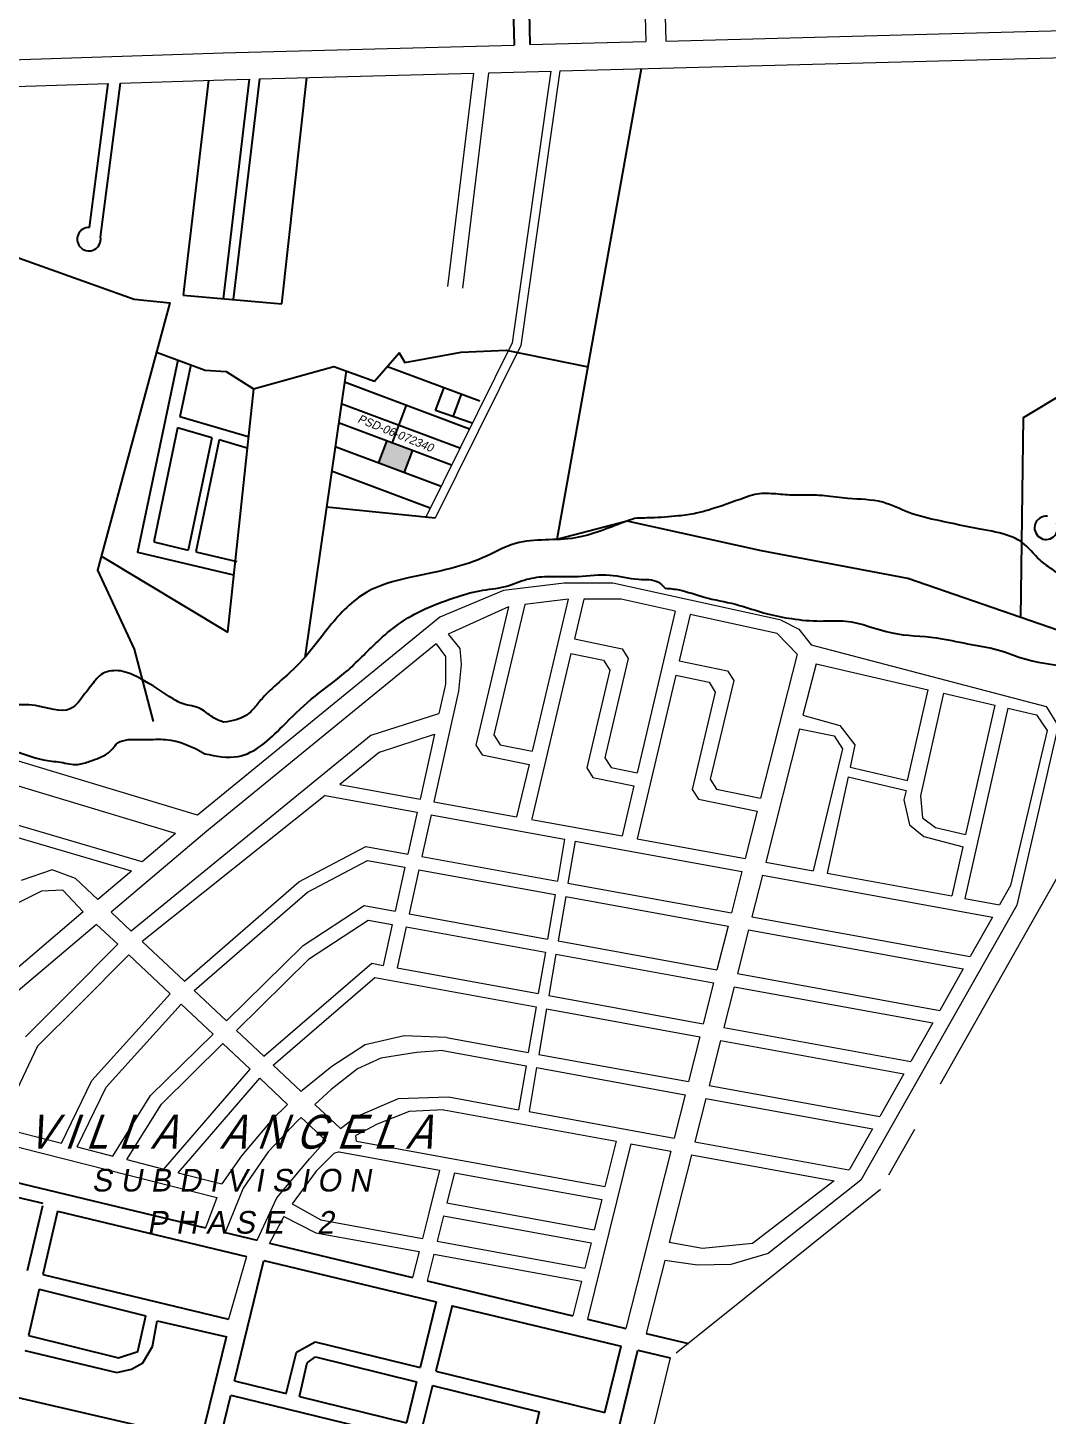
# Model space of a CAD drawing. Header units: inches. Extents: x -1369 to 1198, y -366 to 1398.
# Drawn here: x -476.52 to -452.2, y 976.98 to 1010.08 of the extents above; entities that cross this region are included whole.
import ezdxf
from ezdxf.enums import TextEntityAlignment as Align

# ---------------------------------------------------------------- set-up
doc = ezdxf.new("R2010")
doc.units = ezdxf.units.IN
doc.header["$MEASUREMENT"] = 0
doc.linetypes.add('CENTER', pattern=[2, 1.25, -0.25, 0.25, -0.25])
for name, color, linetype in [('CREEK_RIVER', 7, 'Continuous'), ('Layer1', 7, 'Continuous'), ('PRIVATE', 181, 'Continuous'), ('SUBLOTS', 1, 'Continuous')]:
    doc.layers.add(name, color=color, linetype=linetype)
for name, color, linetype, lineweight in [('ROAD', 8, 'Continuous', 20), ('SUBDIVIDION', 8, 'Continuous', 25), ('VICINITY', 8, 'Continuous', 20)]:
    doc.layers.add(name, color=color, linetype=linetype, lineweight=lineweight)
doc.styles.add('LOT_NO', font='ARIALN.TTF', dxfattribs={"width": 1.5, "height": 1})
doc.styles.add('PX-0', font='leroy')

msp = doc.modelspace()

# ---------------------------------------------------------------- hatches: boundary and pattern name
msp.add_hatch(color=8).paths.add_polyline_path([(-467.3465, 1000.0004), (-467.9598, 1000.2297), (-468.1563, 999.7041), (-467.5431, 999.4748)])

# ---------------------------------------------------------------- linework, layer by layer
at = {"color": 8}
for p, q in [((-468.9315, 1001.8921), (-469.9137, 995.0596)), ((-467.9449, 1001.9996), (-465.7393, 1001.175)), ((-468.9694, 1001.6286), (-465.9866, 1000.5134)), ((-466.798, 1000.946), (-466.5931, 1001.4942)), ((-466.3756, 1000.8005), (-466.1748, 1001.3378)), ((-469.0433, 1001.1142), (-466.2133, 1000.0561)), ((-467.4963, 1001.0779), (-467.8314, 1000.1817)), ((-465.9218, 1000.6441), (-466.798, 1000.946)), ((-469.1087, 1000.6593), (-466.4138, 999.6517)), ((-467.9598, 1000.2297), (-468.1563, 999.7041)), ((-469.1905, 1000.0907), (-466.6643, 999.1462)), ((-467.3465, 1000.0004), (-467.5431, 999.4748)), ((-469.2738, 999.5107), (-466.9199, 998.6306)), ((-466.8012, 998.3838), (-469.3988, 998.6414))]:
    msp.add_line(p, q, dxfattribs=at)
at = {"layer": 'CREEK_RIVER', "color": 8}
for points, knots in [([(-385.053, 1018.1473), (-385.1884, 1018.3338), (-385.4039, 1018.6307), (-385.7978, 1019.0372), (-386.1293, 1019.3473), (-386.3531, 1019.7255), (-386.6831, 1019.9007), (-387.0662, 1020.0285), (-387.4259, 1019.8523), (-387.7966, 1019.6053), (-388.1273, 1019.3544), (-388.4342, 1019.0581), (-388.7323, 1018.9134), (-389.0106, 1018.6429), (-389.2049, 1018.334), (-389.504, 1018.0683), (-389.7906, 1017.708), (-390.2286, 1017.4657), (-390.6018, 1017.0744), (-391.0389, 1017.0771), (-391.3549, 1016.7794), (-391.4393, 1016.3957), (-391.6904, 1016.0605), (-391.7732, 1015.6789), (-391.8448, 1015.3656), (-392.0967, 1015.1369), (-392.4822, 1015.1235), (-392.8482, 1014.9487), (-393.2787, 1014.8823), (-393.7018, 1014.9215), (-394.1543, 1014.9372), (-394.6984, 1014.9171), (-395.2299, 1015.0215), (-395.7996, 1015.1122), (-396.3282, 1015.0845), (-396.7763, 1015.1111), (-397.2447, 1015.0607), (-397.5839, 1014.9048), (-397.9006, 1014.6753), (-398.2026, 1014.6602), (-398.4477, 1014.4583), (-398.6415, 1014.2201), (-398.9102, 1013.9918), (-399.0229, 1013.6317), (-399.3974, 1013.2824), (-399.7503, 1012.9475), (-400.0143, 1012.5836), (-400.2729, 1012.4244), (-400.5718, 1012.3295), (-400.8998, 1012.1765), (-401.2756, 1011.9606), (-401.5149, 1011.6459), (-401.7425, 1011.1605), (-402.2415, 1010.9539), (-402.6005, 1010.5655), (-402.8236, 1010.2961), (-403.0762, 1010.0598), (-403.2331, 1009.7529), (-403.3596, 1009.4326), (-403.5203, 1009.1745), (-403.7141, 1008.988), (-404.1063, 1008.6812), (-404.439, 1008.288), (-404.7645, 1007.8446), (-405.0828, 1007.5521), (-405.3059, 1007.1733), (-405.6241, 1006.8445), (-406.0117, 1006.6291), (-406.4248, 1006.7926), (-406.848, 1006.6727), (-407.2141, 1006.8435), (-407.6133, 1006.8159), (-407.8239, 1007.027), (-408.0504, 1007.0488), (-408.2441, 1007.181), (-408.4519, 1007.0954), (-408.6659, 1007.0532), (-408.8406, 1006.792), (-409.2402, 1006.8853), (-409.5297, 1006.6174), (-409.7785, 1006.3573), (-409.9457, 1005.9965), (-410.2099, 1005.7795), (-410.2739, 1005.4935), (-410.1195, 1005.1859), (-409.9856, 1004.7483), (-409.8653, 1004.2318), (-409.8359, 1003.728), (-410.1206, 1003.4212), (-410.2148, 1003.1074), (-410.6509, 1002.8153), (-410.7191, 1002.2829), (-411.1354, 1001.9965), (-411.3392, 1001.798), (-411.5354, 1001.5625), (-411.6853, 1001.3807), (-411.8248, 1001.2303), (-412.0324, 1001.1117), (-412.2905, 1000.8275), (-412.5847, 1000.5518), (-412.8836, 1000.2802), (-413.0884, 999.9171), (-413.5165, 999.7516), (-413.7847, 999.1402), (-414.4191, 998.9107), (-414.8051, 998.4204), (-415.1301, 998.1246), (-415.4668, 997.9693), (-415.8745, 997.9036), (-416.2076, 997.901), (-416.5375, 997.9584), (-416.7773, 998.0778), (-417.0166, 998.1998), (-417.2167, 998.3707), (-417.3757, 998.551), (-417.5943, 998.6425), (-417.8149, 998.6041), (-418.0236, 998.4534), (-418.2969, 998.3114), (-418.6892, 998.0576), (-419.278, 997.7947), (-419.6403, 997.2295), (-420.1493, 997.1915), (-420.3194, 997.3688), (-420.5213, 997.5175), (-420.6344, 997.7913), (-420.9892, 997.9875), (-421.3543, 997.7202), (-421.8168, 997.7104), (-422.3069, 997.634), (-422.698, 997.4271), (-423.0997, 997.3066), (-423.5008, 997.1496), (-423.9263, 996.9566), (-424.3618, 996.7961), (-424.8077, 996.5513), (-425.4023, 996.527), (-425.9722, 995.9835), (-426.6893, 996.0216), (-427.1411, 995.7468), (-427.4331, 995.6529), (-427.7386, 995.6654), (-428.121, 995.7258), (-428.6205, 995.9541), (-429.278, 995.7204), (-429.7634, 995.3532), (-430.2764, 995.3991), (-430.6409, 995.3714), (-430.9863, 995.6243), (-431.2779, 995.8089), (-431.4997, 996.2328), (-432.0016, 996.2439), (-432.02, 996.7131), (-432.2924, 996.6576), (-432.5033, 996.6708), (-432.7726, 996.6664), (-432.9009, 996.3978), (-433.0052, 996.163), (-433.1386, 995.9243), (-433.363, 995.7674), (-433.4677, 995.454), (-433.8996, 995.4925), (-434.1085, 995.7628), (-434.3513, 995.9667), (-434.4806, 996.1977), (-434.7676, 996.2736), (-434.8922, 996.6109), (-435.219, 996.7096), (-435.3868, 996.9298), (-435.4945, 997.1573), (-435.819, 997.1599), (-436.2044, 997.2025), (-436.6628, 997.2364), (-437.0952, 997.2134), (-437.46, 997.3276), (-437.8143, 997.3175), (-438.2093, 997.321), (-438.5688, 997.3175), (-438.939, 997.3253), (-439.461, 997.2722), (-439.9686, 997.2101), (-440.4473, 997.1739), (-440.7148, 996.9784), (-441.0098, 996.7422), (-441.1982, 996.3811), (-441.4644, 996.1771), (-441.7511, 995.8515), (-442.4243, 995.7922), (-443.0794, 995.987), (-443.7339, 996.087), (-444.1796, 996.3471), (-444.4495, 996.6756), (-444.7821, 996.9933), (-444.857, 997.4265), (-445.1299, 997.7656), (-445.4703, 997.8262), (-445.8234, 997.7539), (-446.1384, 997.7801), (-446.3705, 997.6807), (-446.5817, 997.6545), (-446.8571, 997.5198), (-447.1098, 997.1401), (-447.5458, 996.7991), (-448.0623, 996.5728), (-448.2938, 996.1932), (-448.6097, 996.1419), (-448.8543, 996.1463), (-449.2182, 996.1891), (-449.651, 996.0754), (-450.1411, 996.285), (-450.6341, 996.2672), (-451.0437, 996.5374), (-451.4478, 996.7628), (-451.8154, 996.9707), (-452.1219, 997.1878), (-452.4621, 997.4246), (-452.7072, 997.7776), (-453.2124, 998.0176), (-453.8907, 998.1268), (-454.6937, 998.3017), (-455.485, 998.4719), (-456.1593, 998.8325), (-456.8714, 998.825), (-457.4543, 998.9178), (-457.8986, 998.9344), (-458.3059, 998.9206), (-458.7295, 998.9664), (-459.1214, 998.9779), (-459.6275, 998.7933), (-460.0872, 998.6256), (-460.6146, 998.4791), (-461.0754, 998.4215), (-461.5676, 998.3821), (-461.9146, 998.3839), (-462.0461, 998.3737)], [0, 0, 0, 0, 0.0023006, 0.00366285, 0.00565162, 0.00683843, 0.00793661, 0.00932595, 0.01066046, 0.01171455, 0.01382838, 0.01478818, 0.01595805, 0.01709962, 0.01861966, 0.01957659, 0.02108601, 0.02316822, 0.02454251, 0.02628807, 0.02713542, 0.02867293, 0.03009333, 0.03122976, 0.03256353, 0.03319032, 0.03447838, 0.03622395, 0.0372255, 0.03878845, 0.04045547, 0.0417572, 0.04421607, 0.04584358, 0.0475098, 0.04948842, 0.050328, 0.05219431, 0.05315001, 0.05417295, 0.05506857, 0.05621008, 0.05727803, 0.05851169, 0.05983865, 0.06230483, 0.06341137, 0.06427778, 0.06528331, 0.06654146, 0.06789897, 0.06956525, 0.07040437, 0.07318478, 0.07450975, 0.07568975, 0.07668414, 0.07794282, 0.07908408, 0.08013785, 0.08094756, 0.08176066, 0.08511513, 0.08604177, 0.08725687, 0.08941154, 0.09036846, 0.0918593, 0.09348098, 0.09447575, 0.09609042, 0.09733561, 0.09824627, 0.09883992, 0.09956509, 0.10041269, 0.10090663, 0.10171973, 0.1032007, 0.10428392, 0.10546392, 0.106821, 0.10819502, 0.10872565, 0.1096086, 0.11149872, 0.1133284, 0.11499663, 0.11616612, 0.11735395, 0.11812775, 0.12122987, 0.12189649, 0.12311163, 0.12407133, 0.12495766, 0.12547292, 0.12610835, 0.1273235, 0.12927453, 0.13015785, 0.13134466, 0.13334451, 0.13432643, 0.13777344, 0.13943004, 0.14053669, 0.14214389, 0.14304272, 0.14465687, 0.14545336, 0.1463626, 0.14731829, 0.14813139, 0.14897873, 0.1497039, 0.15038875, 0.15111198, 0.15225493, 0.15346914, 0.15578152, 0.15863502, 0.15957227, 0.1603531, 0.16097989, 0.16205755, 0.16325508, 0.16437657, 0.16617424, 0.16781829, 0.1692881, 0.17055597, 0.17200632, 0.17359232, 0.17522632, 0.17664832, 0.17863097, 0.18091685, 0.18402347, 0.18523441, 0.18615702, 0.1870422, 0.18825774, 0.19003869, 0.19229925, 0.19481555, 0.19580486, 0.19737472, 0.19828539, 0.1999849, 0.20076557, 0.20290245, 0.20362722, 0.20440999, 0.20503482, 0.20593366, 0.20675653, 0.20773423, 0.20860038, 0.20941009, 0.21045098, 0.21142762, 0.21297623, 0.21378594, 0.21459893, 0.21550958, 0.21647766, 0.21786378, 0.2186035, 0.21923877, 0.22019884, 0.22145283, 0.22327822, 0.22473709, 0.22574806, 0.22705083, 0.22824842, 0.22970636, 0.2306436, 0.23194949, 0.23493381, 0.23583264, 0.23662728, 0.23817489, 0.23959064, 0.24058508, 0.24150596, 0.24384438, 0.24665267, 0.24847129, 0.25040871, 0.2516238, 0.25273034, 0.25491521, 0.25581332, 0.25688672, 0.2581407, 0.25944659, 0.25994052, 0.26063518, 0.26156649, 0.26289345, 0.26509939, 0.2670199, 0.26845578, 0.26915045, 0.27008769, 0.27092242, 0.2727998, 0.27435312, 0.27609098, 0.27755796, 0.27912061, 0.28075447, 0.28176523, 0.28287926, 0.28488504, 0.2859099, 0.28837252, 0.29172189, 0.29414676, 0.29643818, 0.29921545, 0.30110146, 0.3023522, 0.30365393, 0.30516752, 0.30662639, 0.30749917, 0.31051605, 0.311539, 0.31296019, 0.31515266, 0.3164577, 0.3164577, 0.3164577, 0.3164577]), ([(-461.3149, 996.7072), (-461.2037, 996.7027), (-460.8858, 996.6671), (-460.3466, 996.4619), (-459.623, 996.3475), (-458.9484, 996.0984), (-458.2676, 995.9697), (-457.6469, 995.9059), (-456.8265, 995.9803), (-455.9447, 995.5618), (-454.9415, 995.5796), (-454.1163, 995.3726), (-453.3839, 995.2749), (-452.5689, 994.9218), (-451.6536, 994.8527), (-450.5136, 994.6192), (-449.4866, 994.4816), (-448.5048, 994.4156), (-447.8282, 994.2335), (-447.2734, 994.5657), (-446.9683, 994.96), (-446.4428, 995.0828), (-446.0995, 994.6991), (-445.9869, 994.1726), (-446.094, 993.5457), (-446.1614, 992.9331), (-446.5066, 992.2974), (-446.186, 991.4022), (-446.7518, 990.6178), (-447.0537, 989.8608), (-447.1761, 989.2695), (-447.2698, 988.6439), (-447.1317, 987.9836), (-446.7286, 987.3955), (-446.1404, 986.9477), (-445.7641, 986.3696), (-445.1021, 986.0964), (-444.4441, 985.6561), (-443.9871, 984.9342), (-443.4104, 984.4669), (-443.1377, 983.8529), (-442.5515, 983.5971), (-442.1226, 983.2672), (-441.7774, 982.9723), (-441.4314, 982.5783), (-441.0734, 981.7778), (-440.9272, 980.8156), (-440.2998, 980.0703), (-440.1746, 979.3786), (-440.1111, 978.6933), (-439.634, 978.3264), (-439.2495, 978.0374), (-438.8388, 977.7396), (-438.2761, 977.3421), (-437.5871, 977.2297), (-436.8481, 977.1151), (-436.319, 976.6805), (-435.7284, 976.2915), (-435.2057, 975.897), (-434.6282, 975.4229), (-433.8511, 974.8894), (-432.5851, 974.6964), (-431.3323, 975.2202), (-430.1188, 975.1124), (-429.2253, 975.1079), (-428.5311, 975.1654), (-427.9926, 975.1267), (-427.4994, 975.0019), (-427.0507, 975.0204), (-426.5214, 975.1064), (-426.0145, 975.3447), (-425.5803, 975.8928), (-424.9307, 976.6647), (-424.1045, 977.3107), (-423.4891, 978.067), (-422.6053, 978.4576), (-421.6769, 978.4156), (-420.7982, 978.3278), (-420.1708, 978.0765), (-419.5372, 977.7263), (-418.8112, 977.7429), (-418.1825, 977.3808), (-417.5752, 977.0692), (-416.86, 976.9108), (-416.3167, 976.5087), (-415.6815, 976.3582), (-415.0914, 975.9397), (-414.5026, 975.6946), (-412.8553, 975.056), (-411.1664, 973.935), (-409.7267, 972.4033), (-408.8761, 972.0213), (-408.2823, 971.7531), (-407.6816, 971.056), (-406.84, 970.4292), (-406.0549, 970.7151), (-405.561, 970.4339), (-405.0224, 969.8341), (-404.0087, 969.3979), (-403.2824, 968.5395), (-402.1445, 968.079), (-401.3022, 967.4923), (-400.4856, 967.0345), (-399.5078, 966.9434), (-398.5765, 967.4706), (-397.5489, 967.5046), (-397.0833, 967.5561), (-396.8934, 967.5771)], [0.25927311, 0.25927311, 0.25927311, 0.25927311, 0.26038022, 0.26245863, 0.26499796, 0.26767779, 0.26961881, 0.27191077, 0.27390933, 0.27774082, 0.28128256, 0.28380223, 0.28622851, 0.28863594, 0.29259425, 0.29530107, 0.30029445, 0.3028798, 0.30526662, 0.30688423, 0.30897948, 0.31023122, 0.31164553, 0.31351401, 0.31552013, 0.31794475, 0.3196593, 0.32247072, 0.32647998, 0.32852867, 0.33067427, 0.33249114, 0.33482258, 0.33722331, 0.33944428, 0.34220311, 0.34382072, 0.34648651, 0.34999468, 0.35221555, 0.35379864, 0.35646443, 0.35823422, 0.35924556, 0.36099964, 0.36342453, 0.36791864, 0.37047976, 0.37283247, 0.37488545, 0.37703808, 0.37846524, 0.37975935, 0.38210937, 0.38524837, 0.38661094, 0.38951574, 0.39183855, 0.39374142, 0.39604456, 0.39933195, 0.40304022, 0.40828473, 0.41247218, 0.41504174, 0.4172327, 0.41942984, 0.42040034, 0.42230373, 0.42385293, 0.42576789, 0.42771982, 0.43075354, 0.43586791, 0.43815508, 0.44036836, 0.44522059, 0.44723941, 0.44916626, 0.4519406, 0.45435005, 0.45613787, 0.45907543, 0.46118193, 0.46335383, 0.4657041, 0.46758078, 0.47051833, 0.47205567, 0.48525551, 0.49038422, 0.49272472, 0.49455504, 0.49677601, 0.50205352, 0.50321128, 0.50466069, 0.50729211, 0.51135686, 0.51534026, 0.51823426, 0.52343979, 0.52565306, 0.52747125, 0.53298832, 0.53576294, 0.5376758, 0.5376758, 0.5376758, 0.5376758]), ([(-471.8424, 993.5138), (-471.935, 993.5424), (-472.1463, 993.6297), (-472.4082, 993.8888), (-472.8165, 993.9155), (-473.2983, 994.2206), (-473.7831, 994.5514), (-474.3418, 994.7834), (-474.7967, 994.6999), (-474.9875, 994.4058), (-475.1129, 994.2529), (-475.1612, 994.2)], [0.357042139, 0.357042139, 0.357042139, 0.357042139, 0.358004248, 0.359318118, 0.360555731, 0.361906305, 0.364935049, 0.366466342, 0.367855668, 0.369109144, 0.369827776, 0.369827776, 0.369827776, 0.369827776]), ([(-474.383, 993.0227), (-474.3427, 993.0431), (-474.1408, 993.1248), (-473.7305, 993.0848), (-473.0605, 993.1424), (-472.5941, 992.9334), (-472.3023, 992.7618)], [0.2084236708, 0.2084236708, 0.2084236708, 0.2084236708, 0.2088926221, 0.2107033355, 0.2123212111, 0.2156174041, 0.2156174041, 0.2156174041, 0.2156174041])]:
    msp.add_open_spline(points, degree=3, knots=knots, dxfattribs=at)
for points in [[(-462.0461, 998.3737), (-462.2978, 998.2849), (-463.4572, 997.9101), (-464.8895, 997.7738), (-465.6738, 997.433), (-467.447, 996.9559), (-468.4359, 996.6152), (-469.3225, 995.7973), (-469.8341, 995.1499), (-470.4138, 994.5706), (-470.8571, 994.1617), (-471.0617, 993.9231), (-471.3004, 993.6846), (-471.8424, 993.5138)], [(-472.3023, 992.7618), (-471.505, 992.6964), (-470.4479, 993.412), (-469.7658, 994.0594), (-468.9815, 994.6728), (-468.2313, 995.3884), (-467.7539, 995.7973), (-467.1401, 996.1722), (-466.3558, 996.4789), (-465.742, 996.6493), (-465.1282, 996.7515), (-464.6167, 996.9219), (-464.1393, 996.99), (-463.3891, 996.99), (-462.6388, 997.0241), (-461.9568, 996.9219), (-461.4794, 996.8537), (-461.3149, 996.7072)], [(-475.1612, 994.2), (-475.5092, 993.8331), (-476.3422, 993.9111), (-476.967, 993.9111), (-477.6698, 993.8071), (-478.5028, 993.4429), (-478.9713, 993.2868), (-479.7523, 993.0007), (-480.2208, 992.6625), (-480.351, 992.4544), (-480.8196, 991.9342), (-481.184, 991.8561), (-481.6525, 991.7261), (-482.043, 991.4139), (-482.1471, 991.2839), (-482.2773, 991.2058), (-482.4075, 991.1798), (-482.6297, 991.5203)], [(-483.8218, 991.4262), (-483.5528, 990.3214), (-483.4227, 989.7491), (-482.7459, 989.463), (-482.2513, 989.619), (-481.8348, 989.8531), (-481.4703, 990.4254), (-481.3141, 990.7636), (-480.8716, 991.1278), (-480.5072, 991.3619), (-480.0647, 991.544), (-479.5701, 991.9081), (-478.7371, 992.5064), (-478.5288, 992.6625), (-478.1384, 993.0007), (-477.6959, 993.0267), (-477.2533, 992.9747), (-476.7327, 992.7926), (-475.9518, 992.5845), (-475.7435, 992.5585), (-475.327, 992.5064), (-475.0407, 992.5845), (-474.6242, 992.7666), (-474.383, 993.0227)]]:
    msp.add_spline(points, degree=3, dxfattribs=at)
at = {"layer": 'Layer1', "color": 8, "linetype": 'Continuous', "ltscale": 0.1}
for p, q in [((-478.8819, 983.036), (-472.2872, 981.4562)), ((-476.1739, 981.9792), (-476.5388, 980.4297)), ((-475.8109, 981.8504), (-476.1665, 980.3404)), ((-475.8109, 981.8504), (-471.3091, 980.7721)), ((-471.8108, 981.342), (-471.0512, 981.1601)), ((-470.7559, 981.0893), (-467.344, 980.2719)), ((-471.5953, 977.8058), (-470.8902, 980.6718)), ((-470.8902, 980.6718), (-466.7805, 979.6874)), ((-476.1665, 980.3404), (-471.7325, 979.2761)), ((-476.2489, 979.9905), (-476.5098, 978.8824)), ((-476.2489, 979.9905), (-473.7037, 979.3534)), ((-466.9983, 980.1891), (-463.5181, 979.3554)), ((-466.7805, 979.6874), (-467.1651, 978.1236)), ((-473.897, 978.5037), (-473.7037, 979.3534)), ((-466.4, 979.5987), (-466.7856, 978.0308)), ((-466.4006, 979.5964), (-462.3696, 978.6309)), ((-463.1728, 979.2726), (-462.2527, 979.0522)), ((-473.5491, 978.6195), (-473.4331, 979.2375)), ((-473.4331, 979.2375), (-471.7711, 978.8513)), ((-476.5098, 978.8824), (-474.3608, 978.3492)), ((-473.781, 978.2333), (-473.5491, 978.6195)), ((-472.387, 976.3904), (-471.781, 978.8536)), ((-470.1136, 978.4841), (-469.6712, 978.7365)), ((-469.6712, 978.7365), (-467.1651, 978.1236)), ((-462.7558, 977.0453), (-462.3696, 978.6309)), ((-461.7706, 978.9367), (-460.7636, 978.6955)), ((-476.5935, 978.5269), (-474.3994, 978.0016)), ((-474.3608, 978.3492), (-473.897, 978.5037)), ((-470.3586, 977.5034), (-470.1136, 978.4841)), ((-469.8574, 978.2363), (-469.6611, 978.3734)), ((-469.6611, 978.3734), (-467.2488, 977.7835)), ((-463.982, 970.2796), (-461.9714, 978.5355)), ((-461.9714, 978.5355), (-461.195, 978.3495)), ((-474.3994, 978.0016), (-474.0515, 978.0788)), ((-474.0515, 978.0788), (-473.781, 978.2333)), ((-470.0446, 977.4266), (-469.8574, 978.2363)), ((-466.7856, 978.0308), (-462.7558, 977.0453)), ((-471.5953, 977.8058), (-470.3586, 977.5034)), ((-467.2488, 977.7835), (-467.4901, 976.8019)), ((-466.8693, 977.6907), (-467.1107, 976.7091)), ((-466.8693, 977.6907), (-464.3208, 977.0674)), ((-472.387, 976.3904), (-476.8528, 977.4257)), ((-472.3213, 974.8546), (-471.679, 977.4657)), ((-471.679, 977.4657), (-467.5738, 976.4617)), ((-470.0446, 977.4266), (-467.4901, 976.8019)), ((-464.3208, 977.0674), (-464.5051, 976.2741))]:
    msp.add_line(p, q, dxfattribs=at)
at = {"layer": 'ROAD', "color": 8}
for p, q in [((-466.5005, 1003.9082), (-465.8856, 1008.9953)), ((-466.1479, 1003.8656), (-465.5268, 1009.0047))]:
    msp.add_line(p, q, dxfattribs=at)
for points in [[(-461.5223, 1019.6988), (-461.5387, 1018.6362), (-461.3044, 1009.7596)], [(-461.8818, 1013.6621), (-461.7785, 1009.7471)], [(-464.0477, 1009.0438), (-464.9696, 1002.5651), (-467.0309, 998.4066)], [(-463.8288, 1009.0495), (-464.7607, 1002.5003), (-466.8012, 998.3838)]]:
    msp.add_lwpolyline(points, dxfattribs=at)
at = {"layer": 'ROAD', "color": 1}
for points in [[(-461.3044, 1009.7596), (-449.4421, 1010.0726)], [(-464.5422, 1009.6742), (-461.7785, 1009.7471)], [(-478.8709, 1009.2509), (-471.8602, 1009.4811), (-464.9194, 1009.6642)], [(-463.8288, 1009.0495), (-449.6584, 1009.4234)], [(-493.0154, 1008.6016), (-479.045, 1008.6016), (-474.6081, 1008.7473)], [(-474.3138, 1008.7569), (-471.8411, 1008.8381), (-471.2379, 1008.8541)], [(-470.9945, 1008.8605), (-465.8856, 1008.9953)], [(-465.5268, 1009.0047), (-464.0477, 1009.0438)]]:
    msp.add_lwpolyline(points, dxfattribs=at)
at = {"layer": 'SUBDIVIDION', "color": 8}
for p, q in [((-465.0227, 1013.5792), (-464.9194, 1009.6642)), ((-464.6455, 1013.5891), (-464.5422, 1009.6742)), ((-475.0494, 1005.3146), (-474.6081, 1008.7473)), ((-474.7865, 1005.0801), (-474.3138, 1008.7569)), ((-472.2093, 1008.826), (-472.8199, 1003.6982)), ((-471.2379, 1008.8541), (-471.8619, 1003.6136)), ((-470.9945, 1008.8605), (-471.6218, 1003.5923)), ((-470.4605, 1003.4897), (-469.8657, 1008.8903)), ((-472.8199, 1003.6982), (-470.4605, 1003.4897)), ((-471.2638, 1000.3206), (-472.8938, 1000.7987)), ((-472.9485, 1000.537), (-473.5184, 997.8142)), ((-472.1338, 1000.298), (-472.9485, 1000.537)), ((-472.1338, 1000.298), (-472.6945, 997.6191)), ((-471.9536, 1000.2451), (-472.5123, 997.576)), ((-471.2925, 1000.0512), (-471.9536, 1000.2451)), ((-473.5184, 997.8142), (-472.6945, 997.6191)), ((-472.5123, 997.576), (-471.539, 997.3455))]:
    msp.add_line(p, q, dxfattribs=at)
at = {"layer": 'SUBDIVIDION', "color": 8, "linetype": 'Continuous', "ltscale": 0.1}
msp.add_line((-476.1603, 982.0369), (-480.759, 983.0985), dxfattribs=at)
at = {"layer": 'SUBDIVIDION', "color": 8}
for points in [[(-472.9472, 1002.1511), (-473.9065, 997.5677), (-471.6149, 997.0251)], [(-472.6347, 1002.0366), (-472.8938, 1000.7987)]]:
    msp.add_lwpolyline(points, dxfattribs=at)
for centre, radius, start, end in [((-475.063, 1005.0347), 0.2802, 87.22829, 9.30872), ((-452.2269, 998.1494), 0.2783, 84.28253, 24.19911)]:
    msp.add_arc(centre, radius, start, end, dxfattribs=at)
at = {"layer": 'SUBLOTS', "color": 8}
msp.add_line((-461.8862, 1009.1008), (-463.9049, 997.8709), dxfattribs=at)
for points in [[(-480.5724, 1008.6016), (-480.8444, 1006.0508), (-473.984, 1003.6046), (-473.1378, 1003.514), (-474.8605, 997.142), (-473.9823, 995.2548), (-473.529, 993.5335)], [(-473.4559, 1002.3375), (-472.2909, 1001.9106), (-471.7898, 1001.8812), (-471.1414, 1001.4688), (-469.2257, 1001.999), (-468.2531, 1001.6455), (-467.6636, 1002.3229), (-467.5304, 1002.0941), (-466.1846, 1002.3401), (-465.1095, 1002.3893), (-463.1564, 1001.9875)], [(-471.1414, 1001.4688), (-471.7599, 995.6642), (-474.7714, 997.4715)], [(-452.8331, 996.0117), (-452.7685, 1000.7798), (-451.7902, 1001.3734)], [(-445.5127, 996.3069), (-448.4358, 995.0187), (-451.266, 995.4726), (-455.5289, 996.9391), (-459.023, 997.6025), (-462.2258, 998.3109), (-463.9049, 997.8709)]]:
    msp.add_lwpolyline(points, dxfattribs=at)
at = {"layer": 'VICINITY', "color": 8, "linetype": 'Continuous', "ltscale": 0.1}
for p, q in [((-463.7302, 996.8288), (-465.1759, 996.6526)), ((-462.5666, 996.8288), (-463.7302, 996.8288)), ((-458.5469, 995.9479), (-462.5666, 996.8288)), ((-465.1759, 996.6526), (-466.6921, 996.0184)), ((-465.0554, 996.2654), (-466.4925, 995.6143)), ((-465.0554, 996.2654), (-465.8355, 992.9682)), ((-464.6686, 996.3228), (-465.4053, 993.2088)), ((-463.6331, 996.449), (-464.6686, 996.3228)), ((-463.6331, 996.449), (-464.4917, 992.8197)), ((-463.2608, 996.445), (-463.4839, 995.5018)), ((-462.3707, 996.445), (-463.2608, 996.445)), ((-461.0753, 996.1611), (-462.3707, 996.445)), ((-461.0753, 996.1611), (-461.987, 992.3069)), ((-466.6921, 996.0184), (-472.4749, 991.2969)), ((-460.7204, 996.0833), (-460.9815, 994.9794)), ((-458.6429, 995.6281), (-460.7204, 996.0833)), ((-458.5469, 995.9479), (-458.1285, 995.7351)), ((-466.4925, 995.6143), (-466.2199, 995.2693)), ((-463.4839, 995.5018), (-462.3467, 995.2644)), ((-458.6429, 995.6281), (-458.1704, 995.136)), ((-458.1285, 995.7351), (-457.8375, 995.3571)), ((-466.782, 995.3855), (-472.2549, 990.9171)), ((-466.782, 995.3855), (-466.5588, 995.0842)), ((-466.2199, 995.2693), (-466.1836, 994.888)), ((-462.3467, 995.2644), (-462.1987, 995.0316)), ((-457.8375, 995.3571), (-452.2284, 993.8907)), ((-466.5588, 995.0842), (-466.5588, 994.4193)), ((-466.1836, 994.888), (-466.2499, 994.2559)), ((-463.5662, 995.154), (-464.4992, 991.21)), ((-463.5662, 995.154), (-462.7847, 994.9908)), ((-462.7847, 994.9908), (-462.6366, 994.758)), ((-462.1987, 995.0316), (-462.7581, 992.6669)), ((-460.9815, 994.9794), (-459.8311, 994.7392)), ((-458.1704, 995.136), (-459.0415, 991.7039)), ((-457.717, 994.9076), (-458.0292, 993.6776)), ((-457.717, 994.9076), (-455.0394, 994.2874)), ((-462.6366, 994.758), (-463.1883, 992.4262)), ((-461.0638, 994.6316), (-461.9857, 990.7348)), ((-461.0638, 994.6316), (-460.2691, 994.4657)), ((-459.6831, 994.5064), (-460.2402, 992.1514)), ((-459.8311, 994.7392), (-459.6831, 994.5064)), ((-466.2499, 994.2559), (-466.8339, 991.6178)), ((-466.5588, 994.4193), (-466.7141, 993.7177)), ((-460.1211, 994.2329), (-460.6704, 991.9108)), ((-460.2691, 994.4657), (-460.1211, 994.2329)), ((-455.5401, 992.1193), (-455.0394, 994.2874)), ((-454.6745, 994.2029), (-455.2278, 991.7579)), ((-454.6745, 994.2029), (-453.4551, 993.9205)), ((-453.1422, 993.848), (-454.1659, 989.3106)), ((-453.4551, 993.9205), (-454.1517, 990.8327)), ((-453.1422, 993.848), (-452.4553, 993.6889)), ((-452.2284, 993.8907), (-451.9411, 993.4289)), ((-468.3286, 993.2076), (-466.7141, 993.7177)), ((-458.0292, 993.6776), (-457.151, 993.4333)), ((-452.4553, 993.6889), (-452.2048, 993.3135)), ((-452.4553, 993.6889), (-452.2048, 993.3135)), ((-468.3286, 993.2076), (-474.0565, 988.531)), ((-468.1343, 992.8003), (-466.8219, 993.2308)), ((-466.8219, 993.2308), (-467.1656, 991.6782)), ((-465.4053, 993.2088), (-465.2568, 992.9763)), ((-458.1115, 993.3533), (-458.9179, 990.1761)), ((-458.1115, 993.3533), (-457.2825, 993.1869)), ((-457.2825, 993.1869), (-457.0853, 992.8749)), ((-457.151, 993.4333), (-456.7894, 992.9734)), ((-452.2048, 993.3135), (-453.0781, 989.6201)), ((-451.9411, 993.4289), (-452.9297, 989.1491)), ((-472.4749, 991.2969), (-477.623, 992.8473)), ((-465.8355, 992.9682), (-465.687, 992.7357)), ((-465.2568, 992.9763), (-464.4917, 992.8197)), ((-457.0853, 992.8749), (-457.7871, 989.9702)), ((-456.7894, 992.9734), (-456.9042, 992.442)), ((-468.1343, 992.8003), (-469.0777, 992.0265)), ((-465.687, 992.7357), (-464.5658, 992.5061)), ((-462.7581, 992.6669), (-462.6096, 992.4344)), ((-472.9956, 990.8559), (-477.8174, 992.3079)), ((-464.5658, 992.5061), (-464.861, 991.2585)), ((-463.1883, 992.4262), (-463.0398, 992.1937)), ((-463.0398, 992.1937), (-462.0612, 991.9934)), ((-462.6096, 992.4344), (-461.987, 992.3069)), ((-456.9541, 992.2113), (-457.4516, 989.909)), ((-456.9541, 992.2113), (-455.5705, 991.884)), ((-456.9042, 992.442), (-455.5401, 992.1193)), ((-469.0777, 992.0265), (-467.1656, 991.6782)), ((-462.0612, 991.9934), (-462.3435, 990.8)), ((-460.6704, 991.9108), (-460.522, 991.6783)), ((-460.2402, 992.1514), (-460.0918, 991.9189)), ((-460.0918, 991.9189), (-459.0415, 991.7039)), ((-455.5705, 991.884), (-455.6223, 991.6594)), ((-469.4325, 991.7648), (-473.7953, 988.2846)), ((-469.4325, 991.7648), (-467.235, 991.3646)), ((-466.8339, 991.6178), (-464.861, 991.2585)), ((-460.522, 991.6783), (-459.1208, 991.3914)), ((-455.6223, 991.6594), (-455.4908, 991.0681)), ((-455.2278, 991.7579), (-455.1785, 991.2323)), ((-467.235, 991.3646), (-467.4555, 990.3683)), ((-466.9033, 991.3042), (-467.1238, 990.3079)), ((-466.9033, 991.3042), (-463.716, 990.7237)), ((-464.5031, 991.1933), (-462.3435, 990.8)), ((-459.1208, 991.3914), (-459.4067, 990.2651)), ((-455.1785, 991.2323), (-454.8662, 991.0024)), ((-473.7938, 990.1796), (-476.9025, 991.0949)), ((-472.2549, 990.9171), (-474.5367, 988.9839)), ((-472.9956, 990.8559), (-473.7938, 990.1796)), ((-455.4908, 991.0681), (-455.1456, 990.7888)), ((-454.8662, 991.0024), (-454.1517, 990.8327)), ((-474.0507, 989.9619), (-476.8059, 990.7731)), ((-470.055, 989.7063), (-468.4593, 990.5512)), ((-468.4593, 990.5512), (-467.4555, 990.3683)), ((-463.716, 990.7237), (-463.8872, 989.7185)), ((-463.4645, 990.6779), (-463.6357, 989.6727)), ((-463.4645, 990.6779), (-459.4859, 989.9532)), ((-461.9857, 990.7348), (-459.4067, 990.2651)), ((-455.1456, 990.7888), (-454.2087, 990.5424)), ((-454.2167, 990.5446), (-454.4821, 989.3682)), ((-469.8489, 989.4578), (-468.4154, 990.2169)), ((-468.4154, 990.2169), (-467.5249, 990.0547)), ((-467.1238, 990.3079), (-463.8872, 989.7185)), ((-475.9431, 989.9892), (-476.6815, 989.7348)), ((-475.383, 989.7856), (-475.9431, 989.9892)), ((-474.0507, 989.9619), (-474.853, 989.2823)), ((-467.5249, 990.0547), (-467.7576, 989.0033)), ((-467.1932, 989.9943), (-467.4259, 988.9429)), ((-467.1932, 989.9943), (-463.9411, 989.402)), ((-459.4859, 989.9532), (-459.7373, 988.9626)), ((-458.9971, 989.8642), (-459.2485, 988.8736)), ((-458.9971, 989.8642), (-453.5064, 988.8642)), ((-458.9179, 990.1761), (-457.7871, 989.9702)), ((-457.4516, 989.909), (-454.4821, 989.3682)), ((-474.853, 989.2823), (-475.383, 989.7856)), ((-472.7868, 987.3334), (-470.055, 989.7063)), ((-463.6357, 989.6727), (-459.7373, 988.9626)), ((-453.0781, 989.6201), (-453.3388, 989.16)), ((-476.1978, 989.4803), (-477.6236, 988.768)), ((-475.6885, 989.5058), (-476.1978, 989.4803)), ((-475.1985, 988.9895), (-475.6885, 989.5058)), ((-472.5508, 987.1109), (-469.8489, 989.4578)), ((-463.9411, 989.402), (-464.1218, 988.3411)), ((-463.6897, 989.3562), (-463.8704, 988.2953)), ((-463.6897, 989.3562), (-459.8165, 988.6508)), ((-454.1659, 989.3106), (-453.3388, 989.16)), ((-475.1985, 988.9895), (-477.341, 987.1744)), ((-474.5367, 988.9839), (-474.0565, 988.531)), ((-469.9544, 988.1844), (-468.4969, 989.1379)), ((-468.4969, 989.1379), (-467.7576, 989.0033)), ((-467.4259, 988.9429), (-464.1218, 988.3411)), ((-459.2485, 988.8736), (-454.0387, 987.9248)), ((-452.9297, 989.1491), (-456.6464, 982.5895)), ((-474.8822, 988.6912), (-477.1209, 986.7946)), ((-474.8822, 988.6912), (-474.3787, 988.2163)), ((-469.8035, 987.8772), (-468.4017, 988.7943)), ((-468.4017, 988.7943), (-467.8271, 988.6896)), ((-467.8271, 988.6896), (-468.0431, 987.7135)), ((-467.4954, 988.6292), (-467.7114, 987.6531)), ((-467.4954, 988.6292), (-464.1757, 988.0246)), ((-459.8165, 988.6508), (-460.0818, 987.6053)), ((-459.3276, 988.5617), (-459.593, 987.5163)), ((-459.3276, 988.5617), (-454.2063, 987.629)), ((-453.5064, 988.8642), (-454.0387, 987.9248)), ((-474.3787, 988.2163), (-475.5837, 986.9999)), ((-473.7953, 988.2846), (-472.7868, 987.3334)), ((-463.8704, 988.2953), (-460.0818, 987.6053)), ((-474.1151, 987.9677), (-475.2956, 986.776)), ((-474.1151, 987.9677), (-473.1283, 987.0368)), ((-471.7833, 986.3869), (-469.9544, 988.1844)), ((-471.5468, 986.1638), (-469.8035, 987.8772)), ((-464.1757, 988.0246), (-464.3435, 987.0397)), ((-463.9243, 987.9788), (-464.092, 986.9939)), ((-463.9243, 987.9788), (-460.161, 987.2934)), ((-470.8937, 985.5478), (-468.3192, 987.7638)), ((-468.3192, 987.7638), (-468.0431, 987.7135)), ((-467.7114, 987.6531), (-464.3435, 987.0397)), ((-454.2063, 987.629), (-454.768, 986.6375)), ((-470.6687, 985.3356), (-468.2428, 987.4236)), ((-468.2428, 987.4236), (-464.3974, 986.7232)), ((-460.161, 987.2934), (-460.4073, 986.3228)), ((-459.593, 987.5163), (-454.768, 986.6375)), ((-475.5837, 986.9999), (-476.576, 986.0083)), ((-474.9963, 984.9685), (-473.1283, 987.0368)), ((-472.5508, 987.1109), (-471.7833, 986.3869)), ((-464.092, 986.9939), (-460.4073, 986.3228)), ((-459.6721, 987.2044), (-459.9185, 986.2338)), ((-459.6721, 987.2044), (-454.9356, 986.3417)), ((-475.2956, 986.776), (-476.2879, 985.7844)), ((-474.6563, 984.8086), (-472.8666, 986.79)), ((-472.8666, 986.79), (-472.1045, 986.0712)), ((-464.3974, 986.7232), (-464.5824, 985.6371)), ((-464.1459, 986.6774), (-464.3309, 985.5913)), ((-464.1459, 986.6774), (-460.4865, 986.0109)), ((-459.9185, 986.2338), (-455.4572, 985.4213)), ((-454.9356, 986.3417), (-455.4572, 985.4213)), ((-473.5953, 984.6061), (-472.1045, 986.0712)), ((-471.5468, 986.1638), (-470.8937, 985.5478)), ((-467.5479, 986.0342), (-468.4772, 985.8169)), ((-466.5363, 985.9929), (-467.5479, 986.0342)), ((-466.5363, 985.9929), (-464.5824, 985.6371)), ((-460.4865, 986.0109), (-460.7581, 984.9406)), ((-459.9976, 985.9219), (-460.2693, 984.8515)), ((-459.9976, 985.9219), (-455.6248, 985.1255)), ((-476.2879, 985.7844), (-477.2104, 983.8544)), ((-473.3352, 984.4062), (-471.868, 985.8482)), ((-471.868, 985.8482), (-471.2216, 985.2385)), ((-468.4772, 985.8169), (-469.2682, 985.3032)), ((-467.2513, 985.6391), (-468.1016, 985.5008)), ((-466.6181, 985.6815), (-467.2513, 985.6391)), ((-466.6181, 985.6815), (-464.6363, 985.3206)), ((-464.3309, 985.5913), (-460.7581, 984.9406)), ((-473.2781, 982.8558), (-471.2216, 985.2385)), ((-470.6687, 985.3356), (-470.0031, 984.7078)), ((-469.2682, 985.3032), (-469.98, 984.7302)), ((-468.6552, 985.2439), (-469.2879, 984.75)), ((-468.1016, 985.5008), (-468.6552, 985.2439)), ((-464.6363, 985.3206), (-464.8153, 984.2698)), ((-464.3849, 985.2748), (-464.5638, 984.224)), ((-464.3849, 985.2748), (-460.8373, 984.6287)), ((-475.7199, 983.4759), (-474.9963, 984.9685)), ((-472.9325, 982.768), (-470.9894, 985.0194)), ((-470.9894, 985.0194), (-470.3262, 984.3939)), ((-455.6248, 985.1255), (-456.1999, 984.1104)), ((-475.3481, 983.3814), (-474.6563, 984.8086)), ((-474.496, 983.1651), (-473.5953, 984.6061)), ((-469.98, 984.7302), (-470.0031, 984.7078)), ((-469.2879, 984.75), (-469.6713, 984.3949)), ((-467.6825, 984.5356), (-466.488, 984.5745)), ((-466.488, 984.5745), (-464.8153, 984.2698)), ((-460.8373, 984.6287), (-461.1001, 983.5932)), ((-460.2693, 984.8515), (-456.1999, 984.1104)), ((-474.1637, 983.0807), (-473.3352, 984.4062)), ((-470.3262, 984.3939), (-470.6918, 984.0387)), ((-469.6713, 984.3949), (-469.0651, 983.8231)), ((-468.7009, 984.1031), (-467.6825, 984.5356)), ((-466.5947, 984.2676), (-467.4279, 984.2303)), ((-466.5947, 984.2676), (-462.4865, 983.5194)), ((-460.3485, 984.5396), (-460.6113, 983.5042)), ((-460.3485, 984.5396), (-456.3675, 983.8146)), ((-470.6918, 984.0387), (-471.4234, 983.1693)), ((-470.0986, 983.9991), (-470.7906, 983.2681)), ((-470.0023, 984.0884), (-470.0986, 983.9991)), ((-470.0023, 984.0884), (-469.4158, 983.5352)), ((-469.0651, 983.8231), (-468.7009, 984.1031)), ((-468.1917, 983.925), (-468.6998, 983.653)), ((-467.4279, 984.2303), (-468.1917, 983.925)), ((-464.5638, 984.224), (-461.1001, 983.5932)), ((-478.6496, 983.8611), (-472.0143, 982.176)), ((-477.2104, 983.8544), (-475.7199, 983.4759)), ((-468.6784, 983.5167), (-468.6998, 983.653)), ((-456.3675, 983.8146), (-456.9104, 982.8565)), ((-475.3481, 983.3814), (-474.496, 983.1651)), ((-470.7906, 983.2681), (-471.3838, 982.3987)), ((-469.7957, 983.1108), (-469.4158, 983.5352)), ((-469.0919, 983.2657), (-469.2236, 983.2246)), ((-469.0919, 983.2657), (-466.6975, 982.8296)), ((-468.6784, 983.5167), (-462.7545, 982.4378)), ((-462.1364, 983.4556), (-463.1728, 979.2726)), ((-462.4865, 983.5194), (-462.7545, 982.4378)), ((-461.1793, 983.2813), (-462.2527, 979.0522)), ((-462.1364, 983.4556), (-461.1793, 983.2813)), ((-460.6113, 983.5042), (-456.9382, 982.8352)), ((-474.1637, 983.0807), (-473.2781, 982.8558)), ((-471.4234, 983.1693), (-471.8903, 982.5033)), ((-470.585, 982.1695), (-469.7957, 983.1108)), ((-469.2236, 983.2246), (-469.643, 982.8055)), ((-460.6904, 983.1923), (-461.2212, 981.1012)), ((-460.6904, 983.1923), (-457.2828, 982.5716)), ((-472.9325, 982.768), (-471.8903, 982.5033)), ((-469.643, 982.8055), (-470.2189, 982.0244)), ((-466.6975, 982.8296), (-466.9574, 981.8014)), ((-466.3471, 982.7658), (-466.5281, 982.0495)), ((-466.3471, 982.7658), (-462.8318, 982.1255)), ((-456.6464, 982.5895), (-458.8606, 980.8384)), ((-456.9104, 982.8565), (-456.9382, 982.8352)), ((-471.3838, 982.3987), (-471.8108, 981.342)), ((-457.2828, 982.5716), (-459.2375, 981.0763)), ((-472.0143, 982.176), (-472.2872, 981.4562)), ((-471.0512, 981.1601), (-470.585, 982.1695)), ((-470.2189, 982.0244), (-469.5354, 981.6417)), ((-466.5281, 982.0495), (-463.0094, 981.4086)), ((-462.8318, 982.1255), (-463.0094, 981.4086)), ((-470.4178, 981.7227), (-470.7633, 981.0755)), ((-470.4178, 981.7227), (-469.6485, 981.336)), ((-469.5354, 981.6417), (-467.1094, 981.1999)), ((-466.9574, 981.8014), (-467.1094, 981.1999)), ((-466.607, 981.7375), (-466.759, 981.1361)), ((-466.607, 981.7375), (-463.0868, 981.0964)), ((-469.6485, 981.336), (-467.1883, 980.888)), ((-466.759, 981.1361), (-463.2359, 980.4944)), ((-463.0868, 981.0964), (-463.2359, 980.4944)), ((-460.4276, 980.9574), (-461.2212, 981.1012)), ((-459.2375, 981.0763), (-460.4276, 980.9574)), ((-471.3091, 980.7721), (-471.7325, 979.2761)), ((-467.1883, 980.888), (-467.344, 980.2719)), ((-466.8378, 980.8241), (-466.9983, 980.1891)), ((-466.8378, 980.8241), (-463.3133, 980.1822)), ((-461.329, 980.6764), (-461.7706, 978.9367)), ((-460.5466, 980.5609), (-461.329, 980.6764)), ((-458.8606, 980.8384), (-459.7532, 980.5808)), ((-459.7532, 980.5808), (-460.5466, 980.5609)), ((-463.3133, 980.1822), (-463.5181, 979.3554))]:
    msp.add_line(p, q, dxfattribs=at)
at = {"layer": 'VICINITY', "color": 8, "linetype": 'CENTER', "ltscale": 5}
for p, q in [((-451.6755, 990.32), (-456.1796, 982.3707)), ((-456.1796, 982.3707), (-461.195, 978.3495)), ((-461.195, 978.3495), (-463.6882, 968.2062))]:
    msp.add_line(p, q, dxfattribs=at)

# ---------------------------------------------------------------- texts
at = {"layer": 'PRIVATE', "color": 8, "style": 'PX-0', "oblique": 10}
msp.add_text('PSD-06-072340', height=0.2, rotation=337.78239, dxfattribs=at).set_placement((-467.8063, 1000.2591), align=Align.BOTTOM_CENTER)
at = {"layer": 'SUBDIVIDION', "color": 8}
for s, height, style, oblique, p in [('V I L L A    A N G E L A', 0.81, 'LOT_NO', 20, (-471.7159, 983.0974)), ('S U B D I V I S I O N', 0.54, 'PX-0', 10, (-471.6692, 982.1577)), ('P H A S E    2', 0.54, 'PX-0', 10, (-471.4505, 981.1521))]:
    msp.add_text(s, height=height, dxfattribs=dict(at, style=style, oblique=oblique)).set_placement(p, align=Align.BOTTOM_CENTER)

doc.saveas('drawing.dxf')
